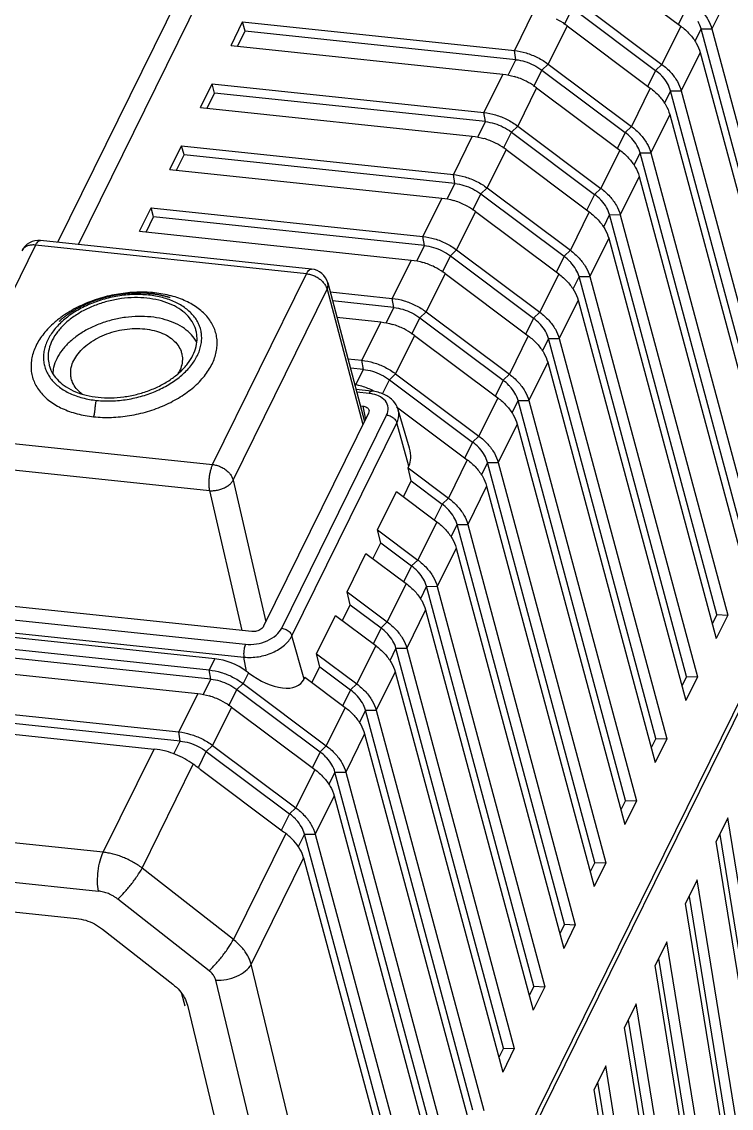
# Model space of a CAD drawing. Header units: millimetres. Extents: x 10368 to 13229, y -13270 to -11269.
# Drawn here: x 12867.6 to 12905.2, y -11938.1 to -11880.5 of the extents above; entities that cross this region are included whole.
import ezdxf

# ---------------------------------------------------------------- set-up
doc = ezdxf.new("R2010")
doc.units = ezdxf.units.MM

# ---------------------------------------------------------------- blocks, each defined once
blk = doc.blocks.new('u59')
at = {"color": 7, "linetype": 'Continuous'}
for p, q in [((305.333, 371.946), (363.069, 489.206)), ((306.429, 371.83), (363.472, 487.682)), ((321.824, 307.728), (404.94, 476.534)), ((321.892, 307.371), (404.993, 476.148)), ((333.944, 386.708), (338.354, 383.404)), ((341.001, 385.29), (340, 383.257)), ((332.184, 383.494), (332.609, 384.358)), ((332.609, 384.358), (337.019, 381.054)), ((332.943, 384.675), (337.353, 381.371)), ((338.636, 384.338), (338.211, 383.474)), ((330.534, 384.141), (329.533, 382.108)), ((314.514, 382.378), (315.13, 383.63)), ((314.865, 382.341), (315.259, 383.141)), ((315.259, 383.141), (315.13, 383.63)), ((315.13, 383.63), (329.533, 382.108)), ((329.613, 381.625), (315.259, 383.141)), ((332.327, 383.424), (331.326, 381.391)), ((332.327, 383.424), (336.737, 380.12)), ((338.354, 383.404), (337.353, 381.371)), ((339.429, 383.262), (339.103, 382.601)), ((345.125, 362.057), (339.429, 383.262)), ((339.429, 383.262), (340, 383.257)), ((340, 383.257), (345.702, 362.033)), ((314.514, 382.378), (328.917, 380.857)), ((329.613, 381.625), (329.533, 382.108)), ((339.384, 382.006), (338.383, 379.973)), ((339.384, 382.006), (345.086, 360.781)), ((329.206, 380.798), (329.613, 381.625)), ((330.992, 381.073), (331.326, 381.391)), ((331.326, 381.391), (335.736, 378.087)), ((337.019, 381.054), (337.353, 381.371)), ((328.917, 380.857), (327.916, 378.824)), ((330.567, 380.21), (330.992, 381.073)), ((330.992, 381.073), (335.402, 377.769)), ((337.019, 381.054), (336.594, 380.19)), ((312.897, 379.094), (313.513, 380.345)), ((313.642, 379.857), (313.513, 380.345)), ((313.513, 380.345), (327.916, 378.824)), ((313.248, 379.057), (313.642, 379.857)), ((327.996, 378.341), (313.642, 379.857)), ((330.71, 380.14), (329.709, 378.107)), ((330.71, 380.14), (335.12, 376.836)), ((336.737, 380.12), (335.736, 378.087)), ((337.812, 379.978), (337.486, 379.317)), ((343.508, 358.773), (337.812, 379.978)), ((337.812, 379.978), (338.383, 379.973)), ((338.383, 379.973), (344.085, 358.748)), ((312.897, 379.094), (327.3, 377.572)), ((327.996, 378.341), (327.916, 378.824)), ((337.767, 378.722), (336.766, 376.689)), ((337.767, 378.722), (343.468, 357.497)), ((327.589, 377.514), (327.996, 378.341)), ((329.375, 377.789), (329.709, 378.107)), ((329.709, 378.107), (334.119, 374.803)), ((335.402, 377.769), (335.736, 378.087)), ((327.3, 377.572), (326.299, 375.54)), ((328.95, 376.926), (329.375, 377.789)), ((329.375, 377.789), (333.785, 374.485)), ((335.402, 377.769), (334.977, 376.906)), ((311.28, 375.81), (311.896, 377.061)), ((312.025, 376.573), (311.896, 377.061)), ((311.896, 377.061), (326.299, 375.54)), ((329.093, 376.856), (328.092, 374.823)), ((329.093, 376.856), (333.503, 373.552)), ((335.12, 376.836), (334.119, 374.803)), ((311.631, 375.773), (312.025, 376.573)), ((326.379, 375.057), (312.025, 376.573)), ((336.195, 376.694), (335.869, 376.032)), ((341.891, 355.489), (336.195, 376.694)), ((336.195, 376.694), (336.766, 376.689)), ((336.766, 376.689), (342.468, 355.464)), ((311.28, 375.81), (325.683, 374.288)), ((325.972, 374.229), (326.379, 375.057)), ((326.379, 375.057), (326.299, 375.54)), ((336.15, 375.438), (335.149, 373.405)), ((336.15, 375.438), (341.851, 354.213)), ((327.333, 373.642), (327.758, 374.505)), ((327.758, 374.505), (328.092, 374.823)), ((327.758, 374.505), (332.168, 371.201)), ((328.092, 374.823), (332.502, 371.519)), ((333.785, 374.485), (333.36, 373.622)), ((333.785, 374.485), (334.119, 374.803)), ((325.683, 374.288), (324.682, 372.255)), ((309.663, 372.526), (310.279, 373.777)), ((310.408, 373.289), (310.279, 373.777)), ((310.279, 373.777), (324.682, 372.255)), ((327.476, 373.572), (326.475, 371.539)), ((327.476, 373.572), (331.886, 370.268)), ((333.503, 373.552), (332.502, 371.519)), ((334.578, 373.41), (334.252, 372.748)), ((340.274, 352.205), (334.578, 373.41)), ((334.578, 373.41), (335.149, 373.405)), ((335.149, 373.405), (340.851, 352.18)), ((310.014, 372.489), (310.408, 373.289)), ((324.762, 371.772), (310.408, 373.289)), ((309.663, 372.526), (324.066, 371.004)), ((324.762, 371.772), (324.682, 372.255)), ((334.533, 372.154), (333.532, 370.121)), ((334.533, 372.154), (340.234, 350.929)), ((56.389, 371.914), (310.434, 345.073)), ((304.157, 371.795), (299.176, 361.679)), ((318.518, 370.278), (304.157, 371.795)), ((318.784, 370.524), (304.423, 372.042)), ((324.355, 370.945), (324.762, 371.772)), ((324.066, 371.004), (323.065, 368.971)), ((325.716, 370.358), (326.141, 371.221)), ((326.141, 371.221), (326.475, 371.539)), ((326.141, 371.221), (330.551, 367.917)), ((326.475, 371.539), (330.885, 368.235)), ((332.168, 371.201), (331.743, 370.338)), ((332.168, 371.201), (332.502, 371.519)), ((313.537, 360.161), (318.518, 370.278)), ((325.859, 370.287), (324.858, 368.255)), ((325.859, 370.287), (330.269, 366.984)), ((331.886, 370.268), (330.885, 368.235)), ((332.961, 370.126), (332.635, 369.464)), ((338.657, 348.921), (332.961, 370.126)), ((332.961, 370.126), (333.532, 370.121)), ((333.532, 370.121), (339.233, 348.896)), ((314.626, 359.335), (319.607, 369.451)), ((319.607, 369.451), (321.508, 362.274)), ((319.646, 369.786), (321.591, 362.443)), ((319.769, 369.32), (323.065, 368.971)), ((310.463, 369.191), (310.414, 369.198)), ((310.511, 369.184), (310.463, 369.191)), ((310.557, 369.177), (310.511, 369.184)), ((310.602, 369.169), (310.557, 369.177)), ((310.646, 369.162), (310.602, 369.169)), ((310.689, 369.154), (310.646, 369.162)), ((310.731, 369.146), (310.689, 369.154)), ((310.772, 369.138), (310.731, 369.146)), ((310.812, 369.129), (310.772, 369.138)), ((310.852, 369.121), (310.812, 369.129)), ((310.89, 369.112), (310.852, 369.121)), ((310.928, 369.103), (310.89, 369.112)), ((310.965, 369.095), (310.928, 369.103)), ((311.002, 369.086), (310.965, 369.095)), ((311.037, 369.077), (311.002, 369.086)), ((311.072, 369.068), (311.037, 369.077)), ((311.106, 369.059), (311.072, 369.068)), ((311.14, 369.049), (311.106, 369.059)), ((311.173, 369.04), (311.14, 369.049)), ((311.205, 369.031), (311.173, 369.04)), ((311.237, 369.022), (311.205, 369.031)), ((311.283, 369.008), (311.237, 369.022)), ((323.145, 368.488), (319.899, 368.831)), ((323.145, 368.488), (323.065, 368.971)), ((332.916, 368.87), (331.915, 366.837)), ((332.916, 368.87), (338.617, 347.645)), ((322.738, 367.661), (323.145, 368.488)), ((324.524, 367.937), (324.858, 368.255)), ((324.858, 368.255), (329.268, 364.951)), ((330.551, 367.917), (330.885, 368.235)), ((305.415, 367.766), (305.383, 367.738)), ((305.441, 367.788), (305.415, 367.766)), ((305.468, 367.811), (305.441, 367.788)), ((305.496, 367.835), (305.468, 367.811)), ((305.525, 367.859), (305.496, 367.835)), ((305.555, 367.883), (305.525, 367.859)), ((305.586, 367.908), (305.555, 367.883)), ((305.617, 367.932), (305.586, 367.908)), ((305.649, 367.957), (305.617, 367.932)), ((305.683, 367.983), (305.649, 367.957)), ((305.717, 368.009), (305.683, 367.983)), ((305.753, 368.036), (305.717, 368.009)), ((305.791, 368.063), (305.753, 368.036)), ((320.128, 367.965), (322.449, 367.72)), ((322.449, 367.72), (321.448, 365.687)), ((324.099, 367.074), (324.524, 367.937)), ((324.524, 367.937), (328.934, 364.633)), ((330.551, 367.917), (330.126, 367.054)), ((324.242, 367.003), (323.241, 364.97)), ((324.242, 367.003), (328.652, 363.699)), ((330.269, 366.984), (329.268, 364.951)), ((307.74, 339.601), (53.695, 366.443)), ((331.344, 366.842), (331.018, 366.18)), ((337.04, 345.637), (331.344, 366.842)), ((331.344, 366.842), (331.915, 366.837)), ((331.915, 366.837), (337.616, 345.612)), ((320.711, 365.765), (321.448, 365.687)), ((321.528, 365.204), (320.84, 365.277)), ((321.528, 365.204), (321.448, 365.687)), ((331.299, 365.586), (330.298, 363.553)), ((331.299, 365.586), (337, 344.361)), ((321.121, 364.377), (321.528, 365.204)), ((322.907, 364.653), (323.241, 364.97)), ((323.241, 364.97), (327.651, 361.667)), ((328.934, 364.633), (329.268, 364.951)), ((53.442, 364.386), (307.487, 337.545)), ((321.967, 364.055), (321.141, 364.143)), ((322.538, 363.903), (322.907, 364.653)), ((322.907, 364.653), (327.317, 361.349)), ((328.934, 364.633), (328.509, 363.77)), ((321.834, 363.932), (321.178, 364.001)), ((328.652, 363.699), (327.651, 361.667)), ((329.727, 363.558), (329.401, 362.896)), ((335.423, 342.353), (329.727, 363.558)), ((329.727, 363.558), (330.298, 363.553)), ((330.298, 363.553), (335.999, 342.328)), ((321.371, 363.272), (321.502, 363.258)), ((321.502, 363.258), (321.644, 362.55)), ((321.83, 363.029), (321.807, 362.881)), ((323.292, 363.22), (327.035, 360.415)), ((323.968, 361.029), (323.382, 363.059)), ((55.204, 362.629), (306.333, 336.095)), ((321.807, 362.881), (316.244, 351.583)), ((317.2, 351.482), (322.763, 362.78)), ((317.742, 351.079), (323.305, 362.376)), ((323.946, 360.08), (323.305, 362.376)), ((329.682, 362.301), (328.681, 360.268)), ((329.682, 362.301), (335.383, 341.077)), ((299.176, 361.679), (313.537, 360.161)), ((327.317, 361.349), (326.892, 360.486)), ((327.317, 361.349), (327.651, 361.667)), ((299.01, 360.294), (313.371, 358.777)), ((323.898, 359.983), (323.946, 360.08)), ((327.035, 360.415), (326.034, 358.382)), ((328.11, 360.273), (327.784, 359.612)), ((333.806, 339.068), (328.11, 360.273)), ((328.11, 360.273), (328.681, 360.268)), ((328.681, 360.268), (334.382, 339.044)), ((324.065, 359.29), (323.898, 359.983)), ((323.898, 359.983), (326.034, 358.382)), ((314.626, 359.335), (316.361, 351.821)), ((323.653, 358.453), (324.065, 359.29)), ((324.065, 359.29), (325.7, 358.065)), ((328.065, 359.017), (327.064, 356.984)), ((328.065, 359.017), (333.766, 337.793)), ((313.371, 358.777), (315.083, 351.361)), ((322.281, 356.698), (323.282, 358.731)), ((323.282, 358.731), (325.418, 357.131)), ((325.7, 358.065), (326.034, 358.382)), ((325.7, 358.065), (325.275, 357.202)), ((322.448, 356.006), (322.281, 356.698)), ((322.281, 356.698), (324.417, 355.098)), ((325.418, 357.131), (324.417, 355.098)), ((326.493, 356.989), (326.167, 356.328)), ((332.189, 335.784), (326.493, 356.989)), ((326.493, 356.989), (327.064, 356.984)), ((327.064, 356.984), (332.765, 335.76)), ((320.664, 353.414), (321.665, 355.447)), ((321.665, 355.447), (323.801, 353.847)), ((322.036, 355.169), (322.448, 356.006)), ((322.448, 356.006), (324.083, 354.781)), ((326.448, 355.733), (325.447, 353.7)), ((326.448, 355.733), (332.149, 334.509)), ((324.083, 354.781), (324.417, 355.098)), ((324.083, 354.781), (323.658, 353.917)), ((323.801, 353.847), (322.8, 351.814)), ((320.831, 352.722), (320.664, 353.414)), ((320.664, 353.414), (322.8, 351.814)), ((324.876, 353.705), (324.55, 353.044)), ((330.572, 332.5), (324.876, 353.705)), ((324.876, 353.705), (325.447, 353.7)), ((325.447, 353.7), (331.148, 332.476)), ((315.616, 351.304), (299.578, 352.999)), ((320.419, 351.885), (320.831, 352.722)), ((320.831, 352.722), (322.466, 351.497)), ((299.247, 352.325), (315.284, 350.631)), ((319.047, 350.13), (320.048, 352.163)), ((320.048, 352.163), (322.184, 350.563)), ((324.831, 352.449), (323.83, 350.416)), ((324.831, 352.449), (330.532, 331.224)), ((340.274, 352.205), (340.027, 351.702)), ((340.851, 352.18), (340.234, 350.929)), ((340.274, 352.205), (340.851, 352.18)), ((299.162, 351.643), (315.199, 349.948)), ((322.466, 351.497), (322.041, 350.633)), ((322.466, 351.497), (322.8, 351.814)), ((313.656, 349.861), (299.209, 351.388)), ((318.383, 348.782), (317.742, 351.079)), ((298.96, 350.788), (313.363, 349.267)), ((313.443, 348.784), (299.089, 350.3)), ((322.184, 350.563), (321.183, 348.53)), ((323.259, 350.421), (322.933, 349.76)), ((328.955, 329.216), (323.259, 350.421)), ((323.259, 350.421), (323.83, 350.416)), ((323.83, 350.416), (329.531, 329.191)), ((313.656, 349.861), (313.363, 349.267)), ((315.338, 349.195), (315.199, 349.948)), ((319.214, 349.438), (319.047, 350.13)), ((319.047, 350.13), (321.183, 348.53)), ((298.344, 349.537), (312.747, 348.015)), ((313.443, 348.784), (313.363, 349.267)), ((315.437, 349.121), (315.156, 348.55)), ((318.802, 348.601), (319.214, 349.438)), ((319.214, 349.438), (320.849, 348.212)), ((323.214, 349.165), (322.213, 347.132)), ((323.214, 349.165), (328.915, 327.94)), ((313.036, 347.957), (313.443, 348.784)), ((314.822, 348.232), (315.156, 348.55)), ((315.156, 348.55), (319.566, 345.246)), ((318.431, 348.879), (318.383, 348.782)), ((318.431, 348.879), (320.567, 347.279)), ((320.849, 348.212), (321.183, 348.53)), ((338.657, 348.921), (338.41, 348.418)), ((339.233, 348.896), (338.617, 347.645)), ((338.657, 348.921), (339.233, 348.896)), ((312.747, 348.015), (311.746, 345.983)), ((314.397, 347.369), (314.822, 348.232)), ((314.822, 348.232), (319.232, 344.928)), ((320.849, 348.212), (320.424, 347.349)), ((297.343, 347.504), (311.746, 345.983)), ((311.826, 345.499), (297.472, 347.016)), ((314.54, 347.299), (313.539, 345.266)), ((314.54, 347.299), (318.95, 343.995)), ((320.567, 347.279), (319.566, 345.246)), ((321.642, 347.137), (321.316, 346.475)), ((327.338, 325.932), (321.642, 347.137)), ((321.642, 347.137), (322.213, 347.132)), ((322.213, 347.132), (327.914, 325.907)), ((311.826, 345.499), (311.746, 345.983)), ((321.597, 345.881), (320.596, 343.848)), ((321.597, 345.881), (327.298, 324.656)), ((311.49, 344.817), (311.826, 345.499)), ((313.205, 344.948), (313.539, 345.266)), ((313.539, 345.266), (317.949, 341.962)), ((319.232, 344.928), (319.566, 345.246)), ((337.04, 345.637), (336.793, 345.134)), ((337.616, 345.612), (337, 344.361)), ((337.04, 345.637), (337.616, 345.612)), ((307.74, 339.601), (310.434, 345.073)), ((312.801, 344.128), (313.205, 344.948)), ((313.205, 344.948), (317.615, 341.644)), ((319.232, 344.928), (318.807, 344.065)), ((309.803, 338.762), (312.514, 344.27)), ((312.893, 343.99), (317.303, 340.686)), ((318.95, 343.995), (317.949, 341.962)), ((320.025, 343.853), (319.699, 343.191)), ((325.721, 322.648), (320.025, 343.853)), ((320.025, 343.853), (320.596, 343.848)), ((320.596, 343.848), (326.297, 322.623)), ((319.98, 342.597), (318.979, 340.564)), ((319.98, 342.597), (325.681, 321.372)), ((335.423, 342.353), (335.176, 341.85)), ((335.999, 342.328), (335.383, 341.077)), ((335.423, 342.353), (335.999, 342.328)), ((317.615, 341.644), (317.174, 340.749)), ((317.615, 341.644), (317.949, 341.962)), ((340.846, 341.42), (340.23, 340.169)), ((344.249, 320.439), (340.846, 341.42)), ((317.414, 340.602), (314.64, 334.97)), ((317.303, 340.686), (317.359, 340.644)), ((317.359, 340.644), (317.414, 340.602)), ((318.408, 340.569), (318.076, 339.896)), ((324.104, 319.364), (318.408, 340.569)), ((318.408, 340.569), (318.979, 340.564)), ((318.979, 340.564), (324.68, 319.339)), ((340.416, 340.546), (343.67, 320.483)), ((343.633, 319.187), (340.23, 340.169)), ((314.64, 334.97), (309.803, 338.762)), ((318.364, 339.308), (315.583, 333.661)), ((318.364, 339.308), (324.064, 318.088)), ((333.806, 339.068), (333.559, 338.566)), ((334.382, 339.044), (333.766, 337.793)), ((333.806, 339.068), (334.382, 339.044)), ((339.229, 338.136), (338.613, 336.885)), ((342.632, 317.154), (339.229, 338.136)), ((313.353, 333.325), (308.515, 337.119)), ((338.799, 337.262), (342.053, 317.198)), ((342.016, 315.903), (338.613, 336.885)), ((307.705, 335.528), (311.431, 332.606)), ((332.189, 335.784), (331.942, 335.282)), ((332.765, 335.76), (332.149, 334.509)), ((332.189, 335.784), (332.765, 335.76)), ((337.612, 334.852), (336.996, 333.601)), ((341.015, 313.87), (337.612, 334.852)), ((321.824, 307.728), (315.583, 333.661)), ((340.399, 312.619), (336.996, 333.601)), ((337.182, 333.978), (340.436, 313.914)), ((319.942, 306.891), (313.701, 332.824)), ((330.572, 332.5), (330.325, 331.998)), ((331.148, 332.476), (330.532, 331.224)), ((330.572, 332.5), (331.148, 332.476)), ((311.893, 332.115), (312.066, 331.453)), ((312.206, 331.49), (318.078, 307.088)), ((335.995, 331.568), (335.379, 330.317)), ((339.398, 310.586), (335.995, 331.568)), ((335.565, 330.694), (338.819, 310.63)), ((338.782, 309.335), (335.379, 330.317)), ((328.955, 329.216), (328.708, 328.714)), ((329.531, 329.191), (328.915, 327.94)), ((328.955, 329.216), (329.531, 329.191)), ((334.378, 328.284), (333.762, 327.033)), ((337.781, 307.302), (334.378, 328.284)), ((333.948, 327.409), (337.202, 307.346)), ((337.165, 306.051), (333.762, 327.033))]:
    blk.add_line(p, q, dxfattribs=at)
for points in [[(310.236, 369.219), (310.181, 369.225), (310.126, 369.23), (310.071, 369.234), (310.016, 369.238), (309.962, 369.241), (309.907, 369.244), (309.854, 369.247), (309.8, 369.249), (309.747, 369.25), (309.693, 369.251), (309.64, 369.252), (309.588, 369.252), (309.535, 369.251), (309.483, 369.251), (309.432, 369.249), (309.38, 369.248), (309.329, 369.246), (309.278, 369.244), (309.227, 369.241), (309.176, 369.238), (309.126, 369.234), (309.076, 369.231), (309.026, 369.226), (308.977, 369.222), (308.927, 369.217), (308.878, 369.212), (308.83, 369.206), (308.781, 369.201), (308.733, 369.195), (308.685, 369.188), (308.637, 369.181), (308.59, 369.174), (308.542, 369.167), (308.495, 369.159), (308.449, 369.151), (308.402, 369.143), (308.356, 369.134), (308.31, 369.126), (308.264, 369.116), (308.218, 369.107), (308.173, 369.097), (308.128, 369.087), (308.083, 369.077), (308.038, 369.067), (307.994, 369.056), (307.949, 369.045), (307.905, 369.034), (307.862, 369.022), (307.818, 369.011), (307.775, 368.999), (307.732, 368.987), (307.689, 368.974), (307.646, 368.962), (307.604, 368.949), (307.562, 368.936), (307.521, 368.923), (307.479, 368.909), (307.438, 368.896), (307.398, 368.882), (307.357, 368.868), (307.318, 368.854), (307.278, 368.84), (307.239, 368.826), (307.2, 368.811), (307.162, 368.796), (307.124, 368.782), (307.087, 368.767), (307.049, 368.752), (307.013, 368.737), (306.976, 368.722), (306.941, 368.707), (306.905, 368.692), (306.87, 368.676), (306.835, 368.661), (306.801, 368.645), (306.767, 368.63), (306.733, 368.614), (306.7, 368.598), (306.668, 368.583), (306.635, 368.567), (306.603, 368.551), (306.572, 368.535), (306.541, 368.519), (306.51, 368.504), (306.479, 368.488), (306.449, 368.472), (306.419, 368.456), (306.39, 368.44), (306.361, 368.424), (306.333, 368.408), (306.304, 368.392), (306.277, 368.376), (306.249, 368.36), (306.222, 368.344), (306.196, 368.329), (306.17, 368.313), (306.144, 368.297), (306.119, 368.282), (306.094, 368.267), (306.07, 368.251), (306.046, 368.236), (306.023, 368.221), (306, 368.206), (305.977, 368.191), (305.955, 368.177), (305.933, 368.162), (305.912, 368.148), (305.891, 368.133), (305.87, 368.119), (305.85, 368.105), (305.83, 368.091), (305.791, 368.063)], [(310.414, 369.198), (310.389, 369.201), (310.364, 369.204), (310.338, 369.208), (310.311, 369.211), (310.285, 369.214), (310.257, 369.217), (310.236, 369.219)]]:
    blk.add_lwpolyline(points, dxfattribs=at)
for centre, radius, start, end in [((330.073, 380.404), 3.769, 55.14659, 63.25368), ((330.143, 380.508), 3.643, 53.16396, 55.11495), ((328.457, 377.131), 3.758, 63.18867, 73.22859), ((328.456, 377.12), 3.769, 55.14659, 63.25368), ((328.526, 377.224), 3.643, 53.16396, 55.11495), ((326.84, 373.847), 3.758, 63.18867, 73.22859), ((326.839, 373.836), 3.769, 55.14659, 63.25368), ((326.909, 373.94), 3.643, 53.16396, 55.11495), ((325.223, 370.563), 3.758, 63.18867, 73.22859), ((325.222, 370.552), 3.769, 55.14659, 63.25368), ((325.292, 370.656), 3.643, 53.16396, 55.11495), ((304.318, 371.047), 1, 83.96086, 153.83266), ((318.679, 369.53), 1, 14.83611, 83.96544), ((323.606, 367.279), 3.758, 63.18867, 73.22859), ((323.605, 367.267), 3.769, 55.14659, 63.25368), ((323.675, 367.372), 3.643, 53.16396, 55.11495), ((309.784, 362.82), 6.478, 83.97421, 85.89171), ((321.989, 363.994), 3.758, 63.18867, 73.22859), ((321.988, 363.983), 3.769, 55.14659, 63.25368), ((322.058, 364.087), 3.643, 53.16396, 55.11495), ((310.08, 365.919), 1.888, 330.38908, 333.76635), ((309.158, 367.934), 3.907, 312.51614, 313.13395), ((320.44, 360.937), 3.521, 73.22444, 79.54453), ((320.372, 360.71), 3.758, 63.18867, 73.22859), ((321.632, 362.022), 1.921, 81.09507, 83.98808), ((322.331, 362.755), 1.094, 16.10562, 19.15398), ((309.235, 340.892), 10.305, 52.99605, 53.68047), ((312.286, 344.29), 3.758, 63.18867, 73.22859), ((312.286, 344.279), 3.769, 55.14659, 63.25368), ((312.356, 344.383), 3.643, 53.16396, 55.11495), ((309.962, 340.756), 4.343, 61.05773, 75.24693), ((310.016, 340.846), 4.238, 53.88392, 61.10701), ((289.284, 312.472), 39.38, 53.28511, 53.84942), ((289.628, 312.934), 38.804, 53.16148, 53.28395)]:
    blk.add_arc(centre, radius, start, end, dxfattribs=at)
for centre, major_axis, ratio, start_param, end_param in [((321.685, 361.773), (2.149, -1.864), 0.522124, 0.136328, 0.678734), ((314.031, 347.828), (2.289, -1.235), 0.714452, 1.376679, 2.092267), ((316.122, 350.476), (2.149, -1.864), 0.522124, -1.44033, 0.136328), ((311.003, 343.002), (2.756, -1.19), 0.623856, 1.810997, 2.034572)]:
    blk.add_ellipse(centre, major_axis=major_axis, ratio=ratio, start_param=start_param, end_param=end_param, dxfattribs=at)
for points, start_tangent, end_tangent in [([(338.97, 384.655), (339.44, 384.231), (339.791, 383.755), (340.001, 383.257)], (0.800328, -0.599562), (0.259432, -0.965761)), ([(338.354, 383.404), (338.824, 382.98)], (0.800328, -0.599562), (0.673612, -0.739085)), ([(339.429, 383.262), (339.268, 383.645)], (-0.259432, 0.965761), (-0.498571, 0.866849)), ([(338.824, 382.98), (339.175, 382.503)], (0.673612, -0.739085), (0.498589, -0.866839)), ([(329.533, 382.108), (330.157, 381.981), (330.768, 381.736), (331.326, 381.391)], (0.994465, -0.105072), (0.800328, -0.599562)), ([(339.175, 382.503), (339.384, 382.006)], (0.498589, -0.866839), (0.259432, -0.965761)), ([(329.613, 381.625), (330.093, 381.527), (330.563, 381.339), (330.992, 381.073)], (0.994465, -0.105072), (0.800328, -0.599562)), ([(337.353, 381.371), (337.823, 380.947), (338.174, 380.47), (338.383, 379.973)], (0.800328, -0.599562), (0.259432, -0.965761)), ([(328.917, 380.857), (329.541, 380.729)], (0.994465, -0.105072), (0.957663, -0.28789)), ([(337.333, 380.778), (337.019, 381.054)], (-0.694739, 0.719262), (-0.800328, 0.599562)), ([(337.651, 380.361), (337.381, 380.727), (337.333, 380.778)], (-0.498571, 0.866849), (-0.694739, 0.719262)), ([(337.812, 379.978), (337.651, 380.361)], (-0.259432, 0.965761), (-0.498571, 0.866849)), ([(336.737, 380.12), (337.207, 379.695)], (0.800328, -0.599562), (0.673612, -0.739085)), ([(337.207, 379.695), (337.558, 379.219)], (0.673612, -0.739085), (0.498589, -0.866839)), ([(337.558, 379.219), (337.767, 378.722)], (0.498589, -0.866839), (0.259432, -0.965761)), ([(327.916, 378.824), (328.54, 378.697), (329.151, 378.452), (329.709, 378.107)], (0.994465, -0.105072), (0.800328, -0.599562)), ([(327.996, 378.341), (328.476, 378.243), (328.946, 378.055), (329.375, 377.789)], (0.994465, -0.105072), (0.800328, -0.599562)), ([(335.736, 378.087), (336.206, 377.663), (336.557, 377.186), (336.766, 376.689)], (0.800328, -0.599562), (0.259432, -0.965761)), ([(327.3, 377.572), (327.924, 377.445)], (0.994465, -0.105072), (0.957663, -0.28789)), ([(335.716, 377.494), (335.402, 377.769)], (-0.694739, 0.719262), (-0.800328, 0.599562)), ([(336.034, 377.077), (335.764, 377.443), (335.716, 377.494)], (-0.498571, 0.866849), (-0.694739, 0.719262)), ([(335.12, 376.836), (335.59, 376.411)], (0.800328, -0.599562), (0.673612, -0.739085)), ([(336.195, 376.694), (336.034, 377.077)], (-0.259432, 0.965761), (-0.498571, 0.866849)), ([(335.59, 376.411), (335.941, 375.935)], (0.673612, -0.739085), (0.498589, -0.866839)), ([(335.941, 375.935), (336.15, 375.438)], (0.498589, -0.866839), (0.259432, -0.965761)), ([(326.299, 375.54), (326.923, 375.412), (327.534, 375.168), (328.092, 374.823)], (0.994465, -0.105072), (0.800328, -0.599562)), ([(326.379, 375.057), (326.859, 374.959), (327.329, 374.771), (327.758, 374.505)], (0.994465, -0.105072), (0.800328, -0.599562)), ([(334.099, 374.21), (333.785, 374.485)], (-0.694739, 0.719262), (-0.800328, 0.599562)), ([(334.119, 374.803), (334.589, 374.378), (334.94, 373.902), (335.149, 373.405)], (0.800328, -0.599562), (0.259432, -0.965761)), ([(325.683, 374.288), (326.307, 374.161)], (0.994465, -0.105072), (0.957663, -0.28789)), ([(334.417, 373.792), (334.147, 374.159), (334.099, 374.21)], (-0.498571, 0.866849), (-0.694739, 0.719262)), ([(333.503, 373.552), (333.973, 373.127)], (0.800328, -0.599562), (0.673612, -0.739085)), ([(334.578, 373.41), (334.417, 373.792)], (-0.259432, 0.965761), (-0.498571, 0.866849)), ([(333.973, 373.127), (334.324, 372.651)], (0.673612, -0.739085), (0.498589, -0.866839)), ([(324.682, 372.255), (325.306, 372.128), (325.917, 371.884), (326.475, 371.539)], (0.994465, -0.105072), (0.800328, -0.599562)), ([(334.324, 372.651), (334.533, 372.154)], (0.498589, -0.866839), (0.259432, -0.965761)), ([(304.157, 371.795), (303.957, 371.798), (303.774, 371.765), (303.617, 371.697), (303.495, 371.598), (303.421, 371.489)], (-0.994465, 0.105072), (-0.442477, -0.89678)), ([(304.157, 371.795), (304.232, 371.921), (304.311, 372.004), (304.39, 372.041), (304.423, 372.041)], (0.441734, 0.897146), (0.993802, -0.111161)), ([(324.762, 371.772), (325.242, 371.675), (325.712, 371.487), (326.141, 371.221)], (0.994465, -0.105072), (0.800328, -0.599562)), ([(324.066, 371.004), (324.69, 370.877)], (0.994465, -0.105072), (0.957663, -0.28789)), ([(332.482, 370.926), (332.168, 371.201)], (-0.694739, 0.719262), (-0.800328, 0.599562)), ([(332.502, 371.519), (332.972, 371.094), (333.323, 370.618), (333.532, 370.121)], (0.800328, -0.599562), (0.259432, -0.965761)), ([(318.518, 370.278), (318.593, 370.403), (318.672, 370.487), (318.751, 370.523), (318.784, 370.524)], (0.441734, 0.897146), (0.993802, -0.111161)), ([(332.8, 370.508), (332.53, 370.875), (332.482, 370.926)], (-0.498571, 0.866849), (-0.694739, 0.719262)), ([(332.961, 370.126), (332.8, 370.508)], (-0.259432, 0.965761), (-0.498571, 0.866849)), ([(318.518, 370.278), (318.726, 370.238), (318.932, 370.164), (319.126, 370.059), (319.298, 369.928), (319.44, 369.778), (319.544, 369.616), (319.607, 369.451)], (0.994465, -0.105072), (0.240275, -0.970705)), ([(331.886, 370.268), (332.356, 369.843)], (0.800328, -0.599562), (0.673612, -0.739085)), ([(310.248, 369.281), (309.523, 369.295), (308.557, 369.201), (307.601, 368.982), (306.694, 368.649), (305.869, 368.212), (305.498, 367.961), (305.32, 367.825)], (-0.997424, 0.071737), (-0.781163, -0.624327)), ([(319.607, 369.451), (319.655, 369.603), (319.653, 369.752), (319.646, 369.786)], (0.426032, 0.904708), (-0.25725, 0.966345)), ([(332.356, 369.843), (332.707, 369.367)], (0.673612, -0.739085), (0.498589, -0.866839)), ([(332.707, 369.367), (332.916, 368.87)], (0.498589, -0.866839), (0.259432, -0.965761)), ([(310.141, 369.143), (309.341, 369.171), (308.52, 369.091), (307.708, 368.905), (306.936, 368.622), (306.235, 368.251), (305.919, 368.037), (305.631, 367.807), (305.373, 367.563), (305.148, 367.307), (304.957, 367.042), (304.804, 366.771), (304.688, 366.495), (304.612, 366.218), (304.575, 365.942), (304.579, 365.671), (304.624, 365.405), (304.708, 365.149), (304.831, 364.905), (304.992, 364.674), (305.19, 364.46), (305.422, 364.264), (305.98, 363.933), (306.301, 363.802), (306.645, 363.696), (307.392, 363.56)], (-0.994465, 0.105072), (0.994465, -0.105072)), ([(310.06, 368.979), (309.393, 369.008), (308.706, 368.956), (308.022, 368.824), (307.36, 368.618), (306.741, 368.343), (306.183, 368.007), (305.704, 367.621), (305.318, 367.196), (305.037, 366.746), (304.869, 366.284), (304.819, 365.824), (304.869, 365.453)], (-0.994465, 0.105072), (0.243817, -0.969821)), ([(307.23, 362.694), (308.171, 362.661), (309.137, 362.756), (310.092, 362.974), (311, 363.308), (311.825, 363.744), (312.196, 363.996), (312.535, 364.266), (312.839, 364.553), (313.104, 364.854), (313.328, 365.166), (313.509, 365.486), (313.645, 365.81), (313.735, 366.136), (313.777, 366.46), (313.773, 366.78), (313.721, 367.092), (313.621, 367.393), (313.476, 367.681), (313.287, 367.952), (313.054, 368.204), (312.781, 368.435), (312.125, 368.824), (311.748, 368.978), (311.342, 369.103), (310.464, 369.262)], (0.994465, -0.105072), (-0.994465, 0.105072)), ([(307.392, 363.56), (308.191, 363.533), (309.013, 363.613), (309.825, 363.798), (310.596, 364.082), (311.297, 364.453), (311.613, 364.667), (311.901, 364.897), (312.159, 365.141), (312.385, 365.397), (312.575, 365.662), (312.729, 365.933), (312.845, 366.209), (312.921, 366.486), (312.957, 366.762), (312.953, 367.033), (312.909, 367.299), (312.825, 367.555), (312.701, 367.799), (312.54, 368.03), (312.343, 368.244), (312.11, 368.44), (311.553, 368.771), (311.232, 368.902), (310.887, 369.008), (310.141, 369.143)], (0.994465, -0.105072), (-0.994465, 0.105072)), ([(312.687, 367.14), (312.643, 367.324), (312.455, 367.739), (312.155, 368.111), (311.751, 368.43), (311.258, 368.686), (310.688, 368.871), (310.06, 368.979)], (-0.177113, 0.984191), (-0.994465, 0.105072)), ([(310.245, 369.218), (310.229, 369.219), (310.213, 369.216), (310.198, 369.211), (310.169, 369.187), (310.155, 369.168), (310.141, 369.143)], (-0.994442, 0.105284), (-0.441734, -0.897146)), ([(310.464, 369.262), (310.445, 369.231), (310.426, 369.209), (310.41, 369.197)], (-0.441734, -0.897146), (-0.870941, -0.491387)), ([(323.065, 368.971), (323.689, 368.844), (324.3, 368.6), (324.858, 368.255)], (0.994465, -0.105072), (0.800328, -0.599562)), ([(323.145, 368.488), (323.625, 368.391), (324.095, 368.203), (324.524, 367.937)], (0.994465, -0.105072), (0.800328, -0.599562)), ([(330.885, 368.235), (331.355, 367.81), (331.706, 367.334), (331.915, 366.837)], (0.800328, -0.599562), (0.259432, -0.965761)), ([(305.32, 367.825), (305.159, 367.69), (304.855, 367.403), (304.59, 367.102), (304.366, 366.79), (304.185, 366.471), (304.049, 366.146), (303.959, 365.821), (303.916, 365.496), (303.921, 365.176), (303.973, 364.865), (304.072, 364.563), (304.217, 364.276), (304.407, 364.004), (304.639, 363.752), (304.913, 363.521), (305.569, 363.133), (305.946, 362.979), (306.352, 362.853), (307.23, 362.694)], (-0.781163, -0.624327), (0.994465, -0.105072)), ([(310.259, 367.985), (309.597, 368.013), (308.916, 367.962), (308.238, 367.831), (307.581, 367.627), (306.968, 367.354), (306.415, 367.021), (305.94, 366.638), (305.557, 366.217), (305.278, 365.771), (305.111, 365.313), (305.064, 364.972)], (-0.994465, 0.105072), (-0.04452, -0.999008)), ([(312.698, 366.642), (312.633, 366.755), (312.335, 367.124), (311.936, 367.441), (311.446, 367.694), (310.881, 367.878), (310.259, 367.985)], (-0.463625, 0.886032), (-0.994465, 0.105072)), ([(322.449, 367.72), (323.073, 367.593)], (0.994465, -0.105072), (0.957663, -0.28789)), ([(330.865, 367.642), (330.551, 367.917)], (-0.694739, 0.719262), (-0.800328, 0.599562)), ([(331.183, 367.224), (330.913, 367.591), (330.865, 367.642)], (-0.498571, 0.866849), (-0.694739, 0.719262)), ([(306.179, 365.676), (306.405, 366.033), (306.718, 366.368), (307.108, 366.669), (307.562, 366.926), (308.064, 367.131), (308.598, 367.276), (309.144, 367.356), (309.684, 367.369), (310.2, 367.315), (310.675, 367.194), (311.091, 367.012), (311.436, 366.774), (311.697, 366.489), (311.865, 366.166), (311.914, 365.985)], (0.441734, 0.897146), (0.188553, -0.982063)), ([(311.829, 365.083), (312.215, 365.508), (312.496, 365.958), (312.664, 366.42), (312.713, 366.88), (312.687, 367.14)], (0.72975, 0.683714), (-0.177113, 0.984191)), ([(330.269, 366.984), (330.739, 366.559)], (0.800328, -0.599562), (0.673612, -0.739085)), ([(331.344, 366.842), (331.183, 367.224)], (-0.259432, 0.965761), (-0.498571, 0.866849)), ([(330.739, 366.559), (331.09, 366.083)], (0.673612, -0.739085), (0.498589, -0.866839)), ([(311.914, 365.985), (311.935, 365.816), (311.904, 365.452), (311.773, 365.085)], (0.188553, -0.982063), (-0.441734, -0.897146)), ([(331.09, 366.083), (331.299, 365.585)], (0.498589, -0.866839), (0.259432, -0.965761)), ([(304.869, 365.453), (304.889, 365.38), (305.078, 364.965), (305.378, 364.593), (305.781, 364.274), (306.275, 364.018), (306.845, 363.833), (307.473, 363.725)], (0.243817, -0.969821), (0.994465, -0.105072)), ([(306.05, 364.72), (306.017, 364.944), (306.048, 365.309), (306.179, 365.676)], (-0.232792, 0.972527), (0.441734, 0.897146)), ([(321.448, 365.687), (322.072, 365.56), (322.683, 365.316), (323.241, 364.97)], (0.994465, -0.105072), (0.800328, -0.599562)), ([(306.636, 363.891), (306.516, 363.986), (306.255, 364.271), (306.087, 364.594), (306.05, 364.72)], (-0.807851, 0.589387), (-0.232792, 0.972527)), ([(307.473, 363.725), (308.14, 363.696), (308.826, 363.748), (309.511, 363.88), (310.173, 364.086), (310.792, 364.361), (311.349, 364.697), (311.798, 365.054)], (0.994465, -0.105072), (0.73708, 0.675806)), ([(321.528, 365.204), (322.008, 365.106), (322.478, 364.919), (322.907, 364.653)], (0.994465, -0.105072), (0.800328, -0.599562)), ([(329.268, 364.951), (329.738, 364.526), (330.089, 364.05), (330.298, 363.553)], (0.800328, -0.599562), (0.259432, -0.965761)), ([(329.248, 364.358), (328.934, 364.633)], (-0.694739, 0.719262), (-0.800328, 0.599562)), ([(329.566, 363.94), (329.296, 364.306), (329.248, 364.358)], (-0.498571, 0.866849), (-0.694739, 0.719262)), ([(307.23, 362.694), (307.247, 362.734), (307.261, 362.78), (307.283, 362.885), (307.295, 362.973), (307.305, 363.065), (307.324, 363.252), (307.335, 363.341), (307.349, 363.424), (307.368, 363.498), (307.392, 363.56)], (0.441734, 0.897146), (0.441734, 0.897146)), ([(321.834, 363.932), (321.922, 364.044), (321.966, 364.049)], (0.441734, 0.897146), (0.994224, -0.107327)), ([(322.844, 363.172), (322.695, 363.532), (322.337, 363.8), (321.93, 363.919)], (-0.089221, 0.996012), (-0.987893, 0.155138)), ([(322.63, 363.879), (321.967, 364.055)], (-0.907376, 0.42032), (-0.994465, 0.105072)), ([(323.122, 363.522), (322.63, 363.879)], (-0.664799, 0.747022), (-0.907376, 0.42032)), ([(323.364, 363.114), (323.122, 363.522)], (-0.327973, 0.944687), (-0.664799, 0.747022)), ([(328.652, 363.699), (329.122, 363.275)], (0.800328, -0.599562), (0.673612, -0.739085)), ([(329.727, 363.558), (329.566, 363.94)], (-0.259432, 0.965761), (-0.498571, 0.866849)), ([(321.502, 363.258), (321.713, 363.19), (321.825, 363.052), (321.83, 363.029)], (0.994465, -0.105072), (0.166885, -0.985976)), ([(322.763, 362.78), (322.844, 363.172)], (0.441734, 0.897146), (-0.089221, 0.996012)), ([(323.305, 362.376), (323.412, 362.9), (323.381, 363.058)], (0.441734, 0.897146), (-0.284383, 0.958711)), ([(329.122, 363.275), (329.473, 362.799)], (0.673612, -0.739085), (0.498589, -0.866839)), ([(322.763, 362.78), (322.999, 362.709), (323.084, 362.659)], (0.994465, -0.105072), (0.82529, -0.564709)), ([(323.084, 362.659), (323.196, 362.562)], (0.82529, -0.564709), (0.675265, -0.737575)), ([(323.196, 362.562), (323.305, 362.376)], (0.675265, -0.737575), (0.268877, -0.963175)), ([(329.473, 362.799), (329.682, 362.301)], (0.498589, -0.866839), (0.259432, -0.965761)), ([(327.631, 361.073), (327.317, 361.349)], (-0.694739, 0.719262), (-0.800328, 0.599562)), ([(327.651, 361.667), (328.121, 361.242), (328.472, 360.766), (328.681, 360.268)], (0.800328, -0.599562), (0.259432, -0.965761)), ([(327.949, 360.656), (327.679, 361.022), (327.631, 361.073)], (-0.498571, 0.866849), (-0.694739, 0.719262)), ([(328.11, 360.273), (327.949, 360.656)], (-0.259432, 0.965761), (-0.498571, 0.866849)), ([(313.537, 360.161), (313.47, 359.999), (313.414, 359.809), (313.372, 359.599), (313.346, 359.38), (313.337, 359.163), (313.345, 358.958), (313.371, 358.777)], (-0.441734, -0.897146), (0.195923, -0.980619)), ([(313.537, 360.161), (313.745, 360.122), (313.951, 360.047), (314.145, 359.942), (314.317, 359.812), (314.459, 359.662), (314.563, 359.5), (314.626, 359.335)], (0.994465, -0.105072), (0.240275, -0.970705)), ([(327.035, 360.415), (327.505, 359.991)], (0.800328, -0.599562), (0.673612, -0.739085)), ([(327.505, 359.991), (327.856, 359.514)], (0.673612, -0.739085), (0.498589, -0.866839)), ([(327.856, 359.514), (328.065, 359.017)], (0.498589, -0.866839), (0.259432, -0.965761)), ([(313.371, 358.777), (313.585, 358.775), (313.806, 358.806), (314.02, 358.867), (314.219, 358.955), (314.392, 359.066), (314.53, 359.195), (314.626, 359.335)], (0.996444, -0.084256), (0.45797, 0.888967)), ([(326.034, 358.382), (326.504, 357.958), (326.855, 357.482), (327.064, 356.984)], (0.800328, -0.599562), (0.259432, -0.965761)), ([(326.014, 357.789), (325.7, 358.065)], (-0.694739, 0.719262), (-0.800328, 0.599562)), ([(326.331, 357.372), (326.062, 357.738), (326.014, 357.789)], (-0.498571, 0.866849), (-0.694739, 0.719262)), ([(326.493, 356.989), (326.331, 357.372)], (-0.259432, 0.965761), (-0.498571, 0.866849)), ([(325.418, 357.131), (325.888, 356.707)], (0.800328, -0.599562), (0.673612, -0.739085)), ([(325.888, 356.707), (326.239, 356.23)], (0.673612, -0.739085), (0.498589, -0.866839)), ([(326.239, 356.23), (326.448, 355.733)], (0.498589, -0.866839), (0.259432, -0.965761)), ([(324.417, 355.098), (324.887, 354.674), (325.238, 354.198), (325.447, 353.7)], (0.800328, -0.599562), (0.259432, -0.965761)), ([(324.397, 354.505), (324.083, 354.781)], (-0.694739, 0.719262), (-0.800328, 0.599562)), ([(324.714, 354.088), (324.445, 354.454), (324.397, 354.505)], (-0.498571, 0.866849), (-0.694739, 0.719262)), ([(323.801, 353.847), (324.271, 353.423)], (0.800328, -0.599562), (0.673612, -0.739085)), ([(324.876, 353.705), (324.714, 354.088)], (-0.259432, 0.965761), (-0.498571, 0.866849)), ([(324.271, 353.423), (324.622, 352.946)], (0.673612, -0.739085), (0.498589, -0.866839)), ([(324.622, 352.946), (324.831, 352.449)], (0.498589, -0.866839), (0.259432, -0.965761)), ([(315.284, 350.631), (315.862, 350.649), (316.435, 350.818), (316.906, 351.113), (317.2, 351.482)], (0.994465, -0.105072), (0.441734, 0.897146)), ([(316.244, 351.583), (316.101, 351.426), (315.871, 351.324), (315.616, 351.304)], (-0.441734, -0.897146), (-0.994465, 0.105072)), ([(317.2, 351.482), (317.436, 351.412), (317.633, 351.265), (317.742, 351.079)], (0.994465, -0.105072), (0.268877, -0.963175)), ([(322.78, 351.221), (322.466, 351.497)], (-0.694739, 0.719262), (-0.800328, 0.599562)), ([(322.8, 351.814), (323.27, 351.39), (323.621, 350.913), (323.83, 350.416)], (0.800328, -0.599562), (0.259432, -0.965761)), ([(315.199, 349.948), (315.972, 349.973), (316.726, 350.197), (317.348, 350.585), (317.742, 351.079)], (0.994465, -0.105072), (0.441734, 0.897146)), ([(323.097, 350.804), (322.828, 351.17), (322.78, 351.221)], (-0.498571, 0.866849), (-0.694739, 0.719262)), ([(315.284, 350.631), (315.216, 350.425), (315.185, 350.176), (315.199, 349.948)], (-0.441734, -0.897146), (0.181486, -0.983394)), ([(322.184, 350.563), (322.654, 350.138)], (0.800328, -0.599562), (0.673612, -0.739085)), ([(323.259, 350.421), (323.097, 350.804)], (-0.259432, 0.965761), (-0.498571, 0.866849)), ([(322.654, 350.138), (323.005, 349.662)], (0.673612, -0.739085), (0.498589, -0.866839)), ([(313.363, 349.267), (313.987, 349.14), (314.598, 348.895), (315.156, 348.55)], (0.994465, -0.105072), (0.800328, -0.599562)), ([(323.005, 349.662), (323.214, 349.165)], (0.498589, -0.866839), (0.259432, -0.965761)), ([(313.443, 348.784), (313.923, 348.686), (314.393, 348.498), (314.822, 348.232)], (0.994465, -0.105072), (0.800328, -0.599562)), ([(321.183, 348.53), (321.653, 348.106), (322.004, 347.629), (322.213, 347.132)], (0.800328, -0.599562), (0.259432, -0.965761)), ([(312.747, 348.015), (313.371, 347.888)], (0.994465, -0.105072), (0.957663, -0.28789)), ([(321.163, 347.937), (320.849, 348.212)], (-0.694739, 0.719262), (-0.800328, 0.599562)), ([(321.48, 347.52), (321.21, 347.886), (321.163, 347.937)], (-0.498571, 0.866849), (-0.694739, 0.719262)), ([(321.642, 347.137), (321.48, 347.52)], (-0.259432, 0.965761), (-0.498571, 0.866849)), ([(320.567, 347.279), (321.037, 346.854)], (0.800328, -0.599562), (0.673612, -0.739085)), ([(321.037, 346.854), (321.388, 346.378)], (0.673612, -0.739085), (0.498589, -0.866839)), ([(321.388, 346.378), (321.597, 345.881)], (0.498589, -0.866839), (0.259432, -0.965761)), ([(311.746, 345.983), (312.37, 345.855), (312.981, 345.611), (313.539, 345.266)], (0.994465, -0.105072), (0.800328, -0.599562)), ([(311.826, 345.499), (312.306, 345.402), (312.776, 345.214), (313.205, 344.948)], (0.994465, -0.105072), (0.800328, -0.599562)), ([(319.566, 345.246), (320.036, 344.821), (320.387, 344.345), (320.596, 343.848)], (0.800328, -0.599562), (0.259432, -0.965761)), ([(319.545, 344.653), (319.232, 344.928)], (-0.694739, 0.719262), (-0.800328, 0.599562)), ([(319.863, 344.235), (319.593, 344.602), (319.545, 344.653)], (-0.498571, 0.866849), (-0.694739, 0.719262)), ([(318.95, 343.995), (319.42, 343.57)], (0.800328, -0.599562), (0.673612, -0.739085)), ([(320.025, 343.853), (319.863, 344.235)], (-0.259432, 0.965761), (-0.498571, 0.866849)), ([(319.42, 343.57), (319.771, 343.094)], (0.673612, -0.739085), (0.498589, -0.866839)), ([(319.771, 343.094), (319.98, 342.597)], (0.498589, -0.866839), (0.259432, -0.965761)), ([(317.925, 341.373), (317.615, 341.644)], (-0.696374, 0.717679), (-0.800328, 0.599562)), ([(317.949, 341.962), (318.419, 341.537), (318.77, 341.061), (318.979, 340.564)], (0.800328, -0.599562), (0.259432, -0.965761)), ([(318.246, 340.951), (317.976, 341.318), (317.925, 341.373)], (-0.498571, 0.866849), (-0.696374, 0.717679)), ([(317.846, 340.21), (317.414, 340.602)], (-0.672207, 0.740363), (-0.798175, 0.602426)), ([(318.408, 340.569), (318.246, 340.951)], (-0.259432, 0.965761), (-0.498571, 0.866849)), ([(318.169, 339.771), (317.846, 340.21)], (-0.498682, 0.866785), (-0.672207, 0.740363)), ([(307.487, 337.545), (307.44, 338.045), (307.472, 338.609), (307.577, 339.154), (307.74, 339.601)], (-0.186244, 0.982504), (0.441734, 0.897146)), ([(309.803, 338.762), (309.56, 338.935), (309.312, 339.086), (309.058, 339.219), (308.799, 339.333), (308.537, 339.429), (308.273, 339.505), (308.008, 339.563), (307.74, 339.601)], (-0.793654, 0.60837), (-0.994464, 0.105073)), ([(318.364, 339.308), (318.169, 339.771)], (-0.259432, 0.965761), (-0.498682, 0.866785)), ([(308.515, 337.119), (308.855, 337.465), (309.217, 337.896), (309.549, 338.351), (309.803, 338.762)], (0.738687, 0.674049), (0.477289, 0.878747)), ([(308.515, 337.119), (308.394, 337.207), (308.271, 337.284), (308.145, 337.351), (308.015, 337.409), (307.885, 337.458), (307.753, 337.496), (307.62, 337.525), (307.487, 337.545)], (-0.786916, 0.617061), (-0.994464, 0.105077)), ([(306.333, 336.095), (306.813, 335.995), (307.28, 335.802), (307.705, 335.528)], (0.994464, -0.105075), (0.786912, -0.617065)), ([(313.353, 333.325), (313.693, 333.671), (314.055, 334.102), (314.387, 334.557), (314.641, 334.969)], (0.738687, 0.674049), (0.477289, 0.878747)), ([(315.583, 333.661), (315.512, 333.878), (315.406, 334.103), (315.263, 334.331), (315.086, 334.556), (314.877, 334.77), (314.64, 334.97)], (-0.249736, 0.968314), (-0.795465, 0.606)), ([(313.701, 332.824), (314.269, 332.858), (314.826, 333.029), (315.287, 333.311), (315.583, 333.661)], (0.997569, -0.069688), (0.4699, 0.88272)), ([(313.701, 332.824), (313.675, 332.907), (313.636, 332.994), (313.584, 333.081), (313.518, 333.167), (313.441, 333.249), (313.353, 333.325)], (-0.234013, 0.972233), (-0.786914, 0.617063)), ([(311.431, 332.606), (311.788, 332.267), (312.051, 331.887), (312.206, 331.49)], (0.78691, -0.617068), (0.233996, -0.972238))]:
    blk.add_spline(points, degree=3, dxfattribs=dict(at, start_tangent=start_tangent, end_tangent=end_tangent))

msp = doc.modelspace()

# ---------------------------------------------------------------- block references
msp.add_blockref('u59', (12564.199, -12264.161))

doc.saveas('drawing.dxf')
